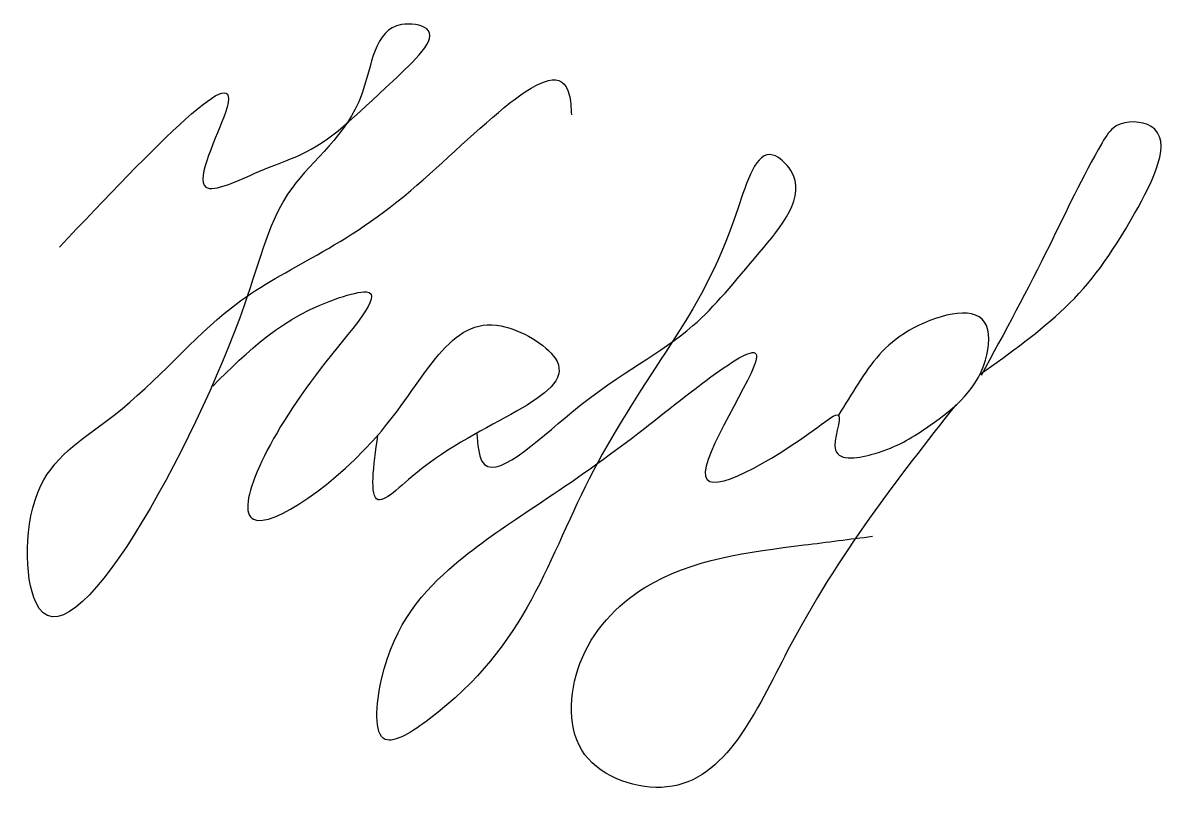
# Model space of a CAD drawing. Header units: millimetres. Extents: x 2545.3 to 2551.8, y 1575.26 to 1579.59.
import ezdxf

# ---------------------------------------------------------------- set-up
doc = ezdxf.new("R2010")
doc.units = ezdxf.units.MM
doc.layers.add('Подпись', color=5, linetype='Continuous')

msp = doc.modelspace()

# ---------------------------------------------------------------- linework, layer by layer
at = {"layer": 'Подпись'}
for points in [[(2545.5007, 1578.3226), (2546.4384, 1579.082), (2546.3274, 1578.6611), (2546.6266, 1578.7484), (2546.8578, 1578.842), (2547.3861, 1579.2622), (2547.5756, 1579.5548), (2547.4324, 1579.5792), (2547.2087, 1579.1854), (2546.8127, 1578.654), (2546.5445, 1577.9924), (2545.3667, 1576.316), (2545.3958, 1576.9754), (2545.8094, 1577.3733), (2546.4719, 1577.98), (2547.4855, 1578.6416), (2548.3807, 1579.1824), (2548.3934, 1579.07)], [(2550.7029, 1577.604), (2551.1798, 1577.9783), (2551.5744, 1578.512), (2551.6672, 1579.004), (2551.4712, 1579.0066), (2551.3912, 1578.9115), (2551.0928, 1578.3293), (2550.7075, 1577.5965)], [(2547.8584, 1577.2698), (2547.8877, 1577.113), (2548.395, 1577.3892), (2549.0796, 1577.8788), (2549.4538, 1578.2894), (2549.6326, 1578.7548), (2549.5315, 1578.8421), (2549.3327, 1578.5391), (2548.9506, 1577.768), (2548.5169, 1577.0604), (2547.5889, 1575.6559), (2547.341, 1575.5421), (2547.3203, 1575.882), (2547.7314, 1576.528), (2548.739, 1577.2474), (2549.4388, 1577.702), (2549.1505, 1577.0265), (2549.7845, 1577.3061), (2549.9013, 1577.3726), (2549.8853, 1577.1747), (2550.1098, 1577.1572), (2550.3938, 1577.2984), (2550.732, 1577.6837), (2550.7271, 1577.8992), (2550.2996, 1577.8506), (2550.0141, 1577.5535), (2549.9013, 1577.3726)], [(2546.3669, 1577.537), (2547.0838, 1578.0368), (2547.2346, 1578.069), (2546.9746, 1577.6337), (2546.5967, 1576.785), (2547.3194, 1577.2833), (2547.9957, 1577.8776), (2548.3011, 1577.6946), (2547.5559, 1577.0772), (2547.301, 1576.8958), (2547.2993, 1577.2598)], [(2550.5639, 1577.4312), (2549.6145, 1576.0431), (2548.9327, 1575.2732), (2548.4694, 1575.4555), (2548.4408, 1575.9698), (2548.8076, 1576.3993), (2549.7071, 1576.6399), (2550.0942, 1576.689)]]:
    msp.add_spline(points, degree=3, dxfattribs=at)

doc.saveas('drawing.dxf')
